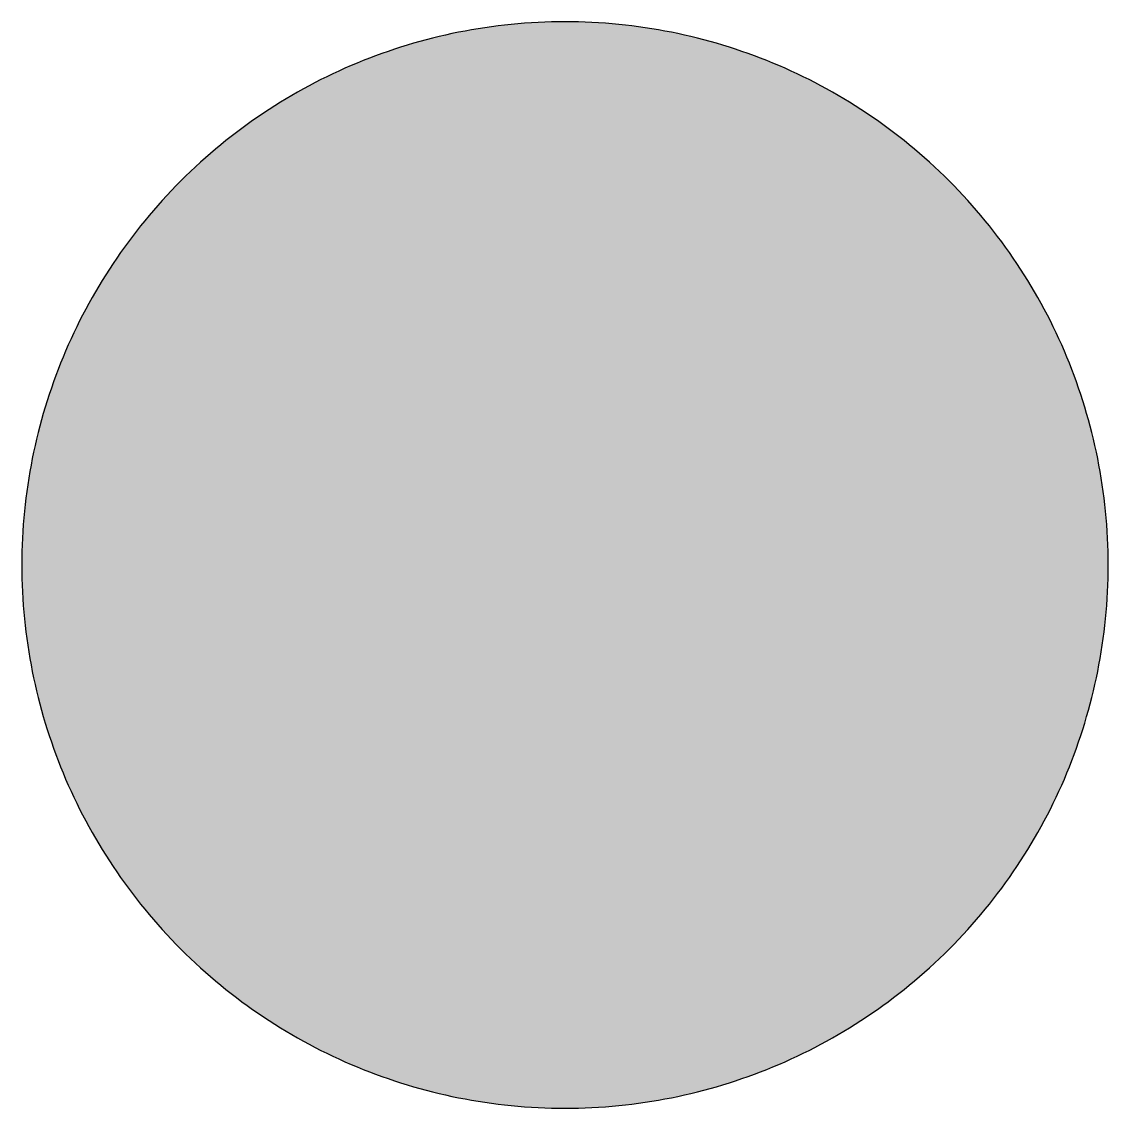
# Model space of a CAD drawing. Header units: millimetres. Extents: x 0 to 212, y 0 to 212.
import ezdxf

# ---------------------------------------------------------------- set-up
doc = ezdxf.new("R2010")
doc.units = ezdxf.units.MM

msp = doc.modelspace()

# ---------------------------------------------------------------- hatches: boundary and pattern name
msp.add_hatch(color=254).paths.add_polyline_path([(211.7189, 105.8869), (211.709, 107.2007), (211.6861, 108.5139), (211.6455, 109.8245), (211.5871, 111.1326), (211.5134, 112.4407), (211.4245, 113.7437), (211.3204, 115.0468), (211.201, 116.3447), (211.0638, 117.6426), (210.9114, 118.9355), (210.7413, 120.2258), (210.5584, 121.5136), (210.3577, 122.7988), (210.1418, 124.079), (209.9107, 125.3566), (209.6643, 126.6292), (209.4027, 127.8992), (209.1258, 129.1641), (208.8337, 130.4239), (208.5264, 131.6812), (208.2038, 132.936), (207.866, 134.1831), (207.5104, 135.4277), (207.1421, 136.6647), (206.7611, 137.8991), (206.3623, 139.1285), (205.9483, 140.3502), (205.5216, 141.5694), (205.0771, 142.781), (204.6199, 143.9901), (204.1474, 145.1915), (203.6623, 146.3853), (203.1619, 147.574), (202.6463, 148.7576), (202.1154, 149.9362), (201.5693, 151.1046), (201.0105, 152.2705), (200.439, 153.4262), (199.8523, 154.5768), (199.2503, 155.7198), (198.6356, 156.8577), (198.0057, 157.9855), (197.3605, 159.1081), (196.7052, 160.2232), (196.0321, 161.3281), (195.3489, 162.4279), (194.6504, 163.5176), (193.9366, 164.6022), (193.2102, 165.6766), (192.471, 166.7434), (191.7167, 167.8), (190.9521, 168.849), (190.1698, 169.8904), (189.3773, 170.9217), (188.5696, 171.9428), (187.7517, 172.9562), (186.9161, 173.9621), (186.0702, 174.9552), (185.2117, 175.9407), (184.338, 176.9161), (183.454, 177.8838), (182.5549, 178.8389), (181.643, 179.7837), (180.721, 180.7185), (179.7837, 181.643), (178.8389, 182.5549), (177.8838, 183.454), (176.9161, 184.338), (175.9407, 185.2117), (174.9552, 186.0702), (173.9621, 186.9161), (172.9562, 187.7492), (171.9428, 188.5696), (170.9217, 189.3773), (169.8904, 190.1698), (168.849, 190.9496), (167.8, 191.7167), (166.7408, 192.471), (165.6766, 193.2102), (164.6022, 193.9366), (163.5176, 194.6504), (162.4279, 195.3489), (161.3281, 196.0321), (160.2232, 196.7052), (159.1081, 197.3631), (157.9855, 198.0057), (156.8577, 198.6356), (155.7198, 199.2503), (154.5768, 199.8523), (153.4262, 200.439), (152.2705, 201.0131), (151.1046, 201.5719), (149.9362, 202.1154), (148.7576, 202.6463), (147.574, 203.1619), (146.3853, 203.6623), (145.1889, 204.15), (143.9875, 204.6199), (142.781, 205.0796), (141.5694, 205.5216), (140.3502, 205.9483), (139.1285, 206.3623), (137.8991, 206.7611), (136.6647, 207.1446), (135.4252, 207.5129), (134.1831, 207.866), (132.9334, 208.2038), (131.6812, 208.5264), (130.4239, 208.8337), (129.1641, 209.1284), (127.8966, 209.4052), (126.6292, 209.6668), (125.3541, 209.9132), (124.0765, 210.1444), (122.7963, 210.3603), (121.5136, 210.5584), (120.2258, 210.7438), (118.9355, 210.9114), (117.6401, 211.0638), (116.3447, 211.201), (115.0468, 211.3229), (113.7437, 211.4271), (112.4382, 211.516), (111.1326, 211.5896), (109.8245, 211.6455), (108.5113, 211.6861), (107.1982, 211.7115), (105.885, 211.7192), (104.5693, 211.7115), (103.2561, 211.6861), (101.9454, 211.6455), (100.6373, 211.5896), (99.3292, 211.516), (98.0262, 211.4271), (96.7232, 211.3229), (95.4253, 211.201), (94.1273, 211.0638), (92.8345, 210.9114), (91.5441, 210.7438), (90.2564, 210.5584), (88.9711, 210.3603), (87.691, 210.1444), (86.4133, 209.9132), (85.1408, 209.6668), (83.8708, 209.4052), (82.6059, 209.1284), (81.346, 208.8337), (80.0887, 208.5264), (78.834, 208.2038), (77.5868, 207.866), (76.3422, 207.5129), (75.1053, 207.1446), (73.8708, 206.7611), (72.6415, 206.3623), (71.4197, 205.9483), (70.2005, 205.5216), (68.9889, 205.0796), (67.7799, 204.6199), (66.5785, 204.15), (65.3847, 203.6623), (64.196, 203.1619), (63.0123, 202.6463), (61.8338, 202.1154), (60.6628, 201.5719), (59.4995, 201.0131), (58.3438, 200.439), (57.1932, 199.8523), (56.0502, 199.2503), (54.9123, 198.6356), (53.7845, 198.0057), (52.6618, 197.3631), (51.5468, 196.7052), (50.4419, 196.0321), (49.342, 195.3489), (48.2524, 194.6504), (47.1678, 193.9366), (46.0934, 193.2102), (45.0266, 192.471), (43.9699, 191.7167), (42.9209, 190.9496), (41.8795, 190.1698), (40.8483, 189.3773), (39.8272, 188.5696), (38.8137, 187.7492), (37.8079, 186.9161), (36.8148, 186.0702), (35.8292, 185.2117), (34.8539, 184.338), (33.8861, 183.454), (32.9311, 182.5549), (31.9862, 181.643), (31.049, 180.7185), (30.1269, 179.7837), (29.2151, 178.8389), (28.3159, 177.8838), (27.432, 176.9161), (26.5582, 175.9407), (25.6997, 174.9552), (24.8539, 173.9621), (24.0208, 172.9562), (23.2004, 171.9428), (22.3926, 170.9217), (21.6002, 169.8904), (20.8204, 168.849), (20.0533, 167.8), (19.2989, 166.7434), (18.5598, 165.6766), (17.8333, 164.6022), (17.1196, 163.5176), (16.4211, 162.4279), (15.7378, 161.3281), (15.0647, 160.2232), (14.4069, 159.1081), (13.7643, 157.9855), (13.1343, 156.8577), (12.5197, 155.7198), (11.9177, 154.5768), (11.3309, 153.4262), (10.7569, 152.2705), (10.1981, 151.1046), (9.6545, 149.9362), (9.1237, 148.7576), (8.6081, 147.574), (8.1077, 146.3853), (7.62, 145.1915), (7.1501, 143.9901), (6.6904, 142.781), (6.2484, 141.5694), (5.8217, 140.3502), (5.4077, 139.1285), (5.0089, 137.8991), (4.6253, 136.6647), (4.257, 135.4277), (3.904, 134.1831), (3.5662, 132.936), (3.2436, 131.6812), (2.9362, 130.4239), (2.6416, 129.1641), (2.3647, 127.8992), (2.1031, 126.6292), (1.8567, 125.3566), (1.6256, 124.079), (1.4097, 122.7988), (1.2116, 121.5136), (1.0262, 120.2258), (0.8585, 118.9355), (0.7061, 117.6426), (0.569, 116.3447), (0.447, 115.0468), (0.3429, 113.7437), (0.254, 112.4407), (0.1803, 111.1326), (0.1245, 109.8245), (0.0838, 108.5139), (0.0584, 107.2007), (0.0508, 105.885), (0.0584, 104.5718), (0.0838, 103.2586), (0.1245, 101.9454), (0.1803, 100.6373), (0.254, 99.3318), (0.3429, 98.0262), (0.447, 96.7232), (0.569, 95.4253), (0.7061, 94.1299), (0.8585, 92.8345), (1.0262, 91.5441), (1.2116, 90.2564), (1.4097, 88.9737), (1.6256, 87.6935), (1.8567, 86.4159), (2.1031, 85.1408), (2.3647, 83.8733), (2.6416, 82.6059), (2.9362, 81.346), (3.2436, 80.0887), (3.5662, 78.8365), (3.904, 77.5868), (4.257, 76.3448), (4.6253, 75.1053), (5.0089, 73.8708), (5.4077, 72.6415), (5.8217, 71.4197), (6.2484, 70.2005), (6.6904, 68.9889), (7.1501, 67.7824), (7.62, 66.581), (8.1077, 65.3847), (8.6081, 64.196), (9.1237, 63.0123), (9.6545, 61.8338), (10.1981, 60.6654), (10.7569, 59.4995), (11.3309, 58.3438), (11.9177, 57.1932), (12.5197, 56.0502), (13.1343, 54.9123), (13.7643, 53.7845), (14.4069, 52.6618), (15.0647, 51.5468), (15.7378, 50.4419), (16.4211, 49.342), (17.1196, 48.2524), (17.8333, 47.1678), (18.5598, 46.0934), (19.2989, 45.0291), (20.0533, 43.9699), (20.8204, 42.9209), (21.6002, 41.8795), (22.3926, 40.8483), (23.2004, 39.8272), (24.0208, 38.8137), (24.8539, 37.8079), (25.6997, 36.8148), (26.5582, 35.8292), (27.432, 34.8539), (28.3159, 33.8861), (29.2151, 32.9311), (30.1269, 31.9862), (31.049, 31.049), (31.9862, 30.1269), (32.9311, 29.2151), (33.8861, 28.3159), (34.8539, 27.432), (35.8292, 26.5582), (36.8148, 25.6997), (37.8079, 24.8539), (38.8137, 24.0182), (39.8272, 23.2004), (40.8483, 22.3926), (41.8795, 21.6002), (42.9209, 20.8178), (43.9699, 20.0533), (45.0266, 19.2989), (46.0934, 18.5598), (47.1678, 17.8333), (48.2524, 17.1196), (49.342, 16.4211), (50.4419, 15.7378), (51.5468, 15.0647), (52.6618, 14.4094), (53.7845, 13.7643), (54.9123, 13.1343), (56.0502, 12.5197), (57.1932, 11.9177), (58.3438, 11.3309), (59.4995, 10.7594), (60.6628, 10.2006), (61.8338, 9.6545), (63.0123, 9.1237), (64.196, 8.6081), (65.3847, 8.1077), (66.5785, 7.6225), (67.7799, 7.1501), (68.9889, 6.6929), (70.2005, 6.2484), (71.4197, 5.8217), (72.6415, 5.4077), (73.8708, 5.0089), (75.1053, 4.6279), (76.3422, 4.2596), (77.5868, 3.904), (78.834, 3.5662), (80.0887, 3.2436), (81.346, 2.9362), (82.6059, 2.6441), (83.8708, 2.3673), (85.1408, 2.1057), (86.4133, 1.8593), (87.691, 1.6281), (88.9711, 1.4122), (90.2564, 1.2116), (91.5441, 1.0287), (92.8345, 0.8585), (94.1273, 0.7061), (95.4253, 0.569), (96.7232, 0.4496), (98.0262, 0.3454), (99.3292, 0.2565), (100.6373, 0.1829), (101.9454, 0.1245), (103.2561, 0.0838), (104.5693, 0.061), (105.885, 0.0533), (107.1982, 0.061), (108.5113, 0.0838), (109.8245, 0.1245), (111.1326, 0.1829), (112.4382, 0.2565), (113.7437, 0.3454), (115.0468, 0.4496), (116.3447, 0.569), (117.6401, 0.7061), (118.9355, 0.8585), (120.2258, 1.0287), (121.5136, 1.2116), (122.7963, 1.4122), (124.0765, 1.6281), (125.3541, 1.8593), (126.6292, 2.1057), (127.8966, 2.3673), (129.1641, 2.6441), (130.4239, 2.9362), (131.6812, 3.2436), (132.9334, 3.5662), (134.1831, 3.904), (135.4252, 4.2596), (136.6647, 4.6279), (137.8991, 5.0089), (139.1285, 5.4077), (140.3502, 5.8217), (141.5694, 6.2484), (142.781, 6.6929), (143.9875, 7.1501), (145.1889, 7.6225), (146.3853, 8.1077), (147.574, 8.6081), (148.7576, 9.1237), (149.9362, 9.6545), (151.1046, 10.2006), (152.2705, 10.7594), (153.4262, 11.3309), (154.5768, 11.9177), (155.7198, 12.5197), (156.8577, 13.1343), (157.9855, 13.7643), (159.1081, 14.4094), (160.2232, 15.0647), (161.3281, 15.7378), (162.4279, 16.4211), (163.5176, 17.1196), (164.6022, 17.8333), (165.6766, 18.5598), (166.7408, 19.2989), (167.8, 20.0533), (168.849, 20.8178), (169.8904, 21.6002), (170.9217, 22.3926), (171.9428, 23.2004), (172.9562, 24.0182), (173.9621, 24.8539), (174.9552, 25.6997), (175.9407, 26.5582), (176.9161, 27.432), (177.8838, 28.3159), (178.8389, 29.2151), (179.7837, 30.1269), (180.721, 31.049), (181.643, 31.9862), (182.5549, 32.9311), (183.454, 33.8861), (184.338, 34.8539), (185.2117, 35.8292), (186.0702, 36.8148), (186.9161, 37.8079), (187.7517, 38.8137), (188.5696, 39.8272), (189.3773, 40.8483), (190.1698, 41.8795), (190.9521, 42.9209), (191.7167, 43.9699), (192.471, 45.0291), (193.2102, 46.0934), (193.9366, 47.1678), (194.6504, 48.2524), (195.3489, 49.342), (196.0321, 50.4419), (196.7052, 51.5468), (197.3605, 52.6618), (198.0057, 53.7845), (198.6356, 54.9123), (199.2503, 56.0502), (199.8523, 57.1932), (200.439, 58.3438), (201.0105, 59.4995), (201.5693, 60.6654), (202.1154, 61.8338), (202.6463, 63.0123), (203.1619, 64.196), (203.6623, 65.3847), (204.1474, 66.581), (204.6199, 67.7824), (205.0771, 68.9889), (205.5216, 70.2005), (205.9483, 71.4197), (206.3623, 72.6415), (206.7611, 73.8708), (207.1421, 75.1053), (207.5104, 76.3448), (207.866, 77.5868), (208.2038, 78.8365), (208.5264, 80.0887), (208.8337, 81.346), (209.1258, 82.6059), (209.4027, 83.8733), (209.6643, 85.1408), (209.9107, 86.4159), (210.1418, 87.6935), (210.3577, 88.9737), (210.5584, 90.2564), (210.7413, 91.5441), (210.9114, 92.8345), (211.0638, 94.1299), (211.201, 95.4253), (211.3204, 96.7232), (211.4245, 98.0262), (211.5134, 99.3318), (211.5871, 100.6373), (211.6455, 101.9454), (211.6861, 103.2586), (211.709, 104.5718), (211.7166, 105.885)])
h = msp.add_hatch(color=59)
h.paths.add_polyline_path([(108.3208, 95.105), (85.3338, 52.7689), (85.2526, 52.6212), (85.1687, 52.4764), (85.0824, 52.3342), (84.9935, 52.1945), (84.9046, 52.0548), (84.8131, 51.9176), (84.7192, 51.7804), (84.6226, 51.6484), (84.5236, 51.5163), (84.422, 51.3867), (84.3204, 51.2597), (84.2162, 51.1327), (84.1096, 51.0083), (84.0003, 50.8864), (83.8911, 50.767), (83.7794, 50.6476), (83.6651, 50.5333), (83.5482, 50.419), (83.4314, 50.3072), (83.312, 50.1955), (83.1901, 50.0888), (83.0682, 49.9821), (82.9437, 49.8805), (82.8167, 49.7789), (82.6897, 49.6799), (82.5602, 49.5808), (82.4306, 49.4868), (82.296, 49.3954), (82.1639, 49.3039), (82.0293, 49.215), (81.8921, 49.1287), (81.7524, 49.0449), (81.6127, 48.9636), (81.473, 48.8848), (81.3308, 48.8086), (81.1886, 48.735), (81.0438, 48.6613), (80.8965, 48.5927), (80.7491, 48.5267), (80.6018, 48.4607), (80.452, 48.3972), (80.3021, 48.3387), (80.1497, 48.2803), (79.9973, 48.227), (79.8449, 48.1736), (79.69, 48.1228), (79.535, 48.0771), (79.3775, 48.0314), (79.2201, 47.9882), (79.0626, 47.9501), (78.9051, 47.912), (78.7451, 47.879), (78.5825, 47.846), (78.4225, 47.818), (78.2599, 47.7901), (78.0974, 47.7672), (77.9348, 47.7469), (77.7697, 47.7291), (77.6046, 47.7139), (77.4395, 47.7012), (77.2744, 47.691), (77.1093, 47.6834), (76.9417, 47.6783), (76.774, 47.6783), (76.6978, 47.6783), (76.6216, 47.6783), (76.548, 47.6809), (76.4718, 47.6809), (76.3956, 47.686), (76.3194, 47.6885), (76.2432, 47.691), (76.167, 47.6961), (76.0908, 47.7012), (76.0171, 47.7063), (75.9409, 47.7139), (75.8647, 47.719), (75.7911, 47.7266), (75.7149, 47.7342), (75.6387, 47.7444), (75.565, 47.752), (75.4888, 47.7622), (75.4151, 47.7723), (75.3389, 47.7825), (75.2653, 47.7952), (75.1916, 47.8079), (75.1154, 47.8206), (75.0418, 47.8333), (74.9681, 47.846), (74.8944, 47.8612), (74.8182, 47.8765), (74.7446, 47.8917), (74.6709, 47.9069), (74.5973, 47.9247), (74.5236, 47.94), (74.4525, 47.9577), (74.3788, 47.9755), (74.3052, 47.9958), (74.2315, 48.0162), (74.1604, 48.0339), (74.0867, 48.0543), (74.0156, 48.0771), (73.9419, 48.0974), (73.8708, 48.1203), (73.7972, 48.1432), (73.726, 48.166), (73.6549, 48.1914), (73.5838, 48.2143), (73.5127, 48.2397), (73.4416, 48.2651), (73.3704, 48.293), (73.2993, 48.3184), (73.2282, 48.3464), (73.1596, 48.3743), (73.0885, 48.4022), (73.0174, 48.4302), (72.9488, 48.4607), (72.8802, 48.4911), (72.8091, 48.5216), (72.7405, 48.5521), (72.6719, 48.5826), (72.6034, 48.6156), (72.5348, 48.6486), (72.4662, 48.6816), (72.3976, 48.7147), (72.3316, 48.7502), (72.263, 48.7858), (72.197, 48.8213), (72.1284, 48.8569), (97.9936, 96.4914), (98.011, 96.5225), (98.0288, 96.5581), (98.0465, 96.5911), (98.0618, 96.6241), (98.0796, 96.6597), (98.0973, 96.6927), (98.1126, 96.7283), (98.1278, 96.7613), (98.1456, 96.7969), (98.1608, 96.8299), (98.1761, 96.8654), (98.1913, 96.901), (98.2066, 96.934), (98.2193, 96.9696), (98.2345, 97.0051), (98.2472, 97.0407), (98.2624, 97.0763), (98.2751, 97.1118), (98.2878, 97.1474), (98.3005, 97.1829), (98.3132, 97.2185), (98.3259, 97.2541), (98.3386, 97.2896), (98.3488, 97.3252), (98.3615, 97.3607), (98.3717, 97.3963), (98.3818, 97.4319), (98.392, 97.47), (98.4021, 97.5055), (98.4123, 97.5411), (98.4225, 97.5792), (98.4326, 97.6147), (98.4428, 97.6528), (98.4504, 97.6884), (98.458, 97.724), (98.4682, 97.7621), (98.4758, 97.7976), (98.4834, 97.8357), (98.491, 97.8738), (98.4987, 97.9094), (98.5037, 97.9475), (98.5114, 97.983), (98.5164, 98.0211), (98.5241, 98.0592), (98.5291, 98.0973), (98.5342, 98.1329), (98.5393, 98.171), (98.5444, 98.2091), (98.5495, 98.2472), (98.552, 98.2828), (98.5571, 98.3209), (98.5596, 98.359), (98.5647, 98.3971), (98.5672, 98.4352), (98.5698, 98.4733), (98.5723, 98.5088), (98.5749, 98.5469), (98.5774, 98.585), (98.5774, 98.6231), (98.5799, 98.6612), (98.5799, 98.6993), (98.5825, 98.7374), (98.5825, 98.7755), (98.5825, 98.8136), (98.5834, 100.0121), (118.0564, 100.0121), (118.0564, 98.8148), (118.0541, 98.7755), (118.0567, 98.7374), (118.0567, 98.6993), (118.0567, 98.6612), (118.0592, 98.6231), (118.0617, 98.585), (118.0617, 98.5469), (118.0643, 98.5088), (118.0668, 98.4733), (118.0694, 98.4352), (118.0719, 98.3971), (118.077, 98.359), (118.0795, 98.3209), (118.0846, 98.2828), (118.0897, 98.2472), (118.0922, 98.2091), (118.0973, 98.171), (118.1024, 98.1329), (118.1075, 98.0973), (118.1151, 98.0592), (118.1202, 98.0211), (118.1278, 97.983), (118.1329, 97.9475), (118.1405, 97.9094), (118.1481, 97.8738), (118.1557, 97.8357), (118.1633, 97.7976), (118.171, 97.7621), (118.1786, 97.724), (118.1862, 97.6884), (118.1964, 97.6528), (118.2065, 97.6147), (118.2141, 97.5792), (118.2243, 97.5411), (118.2345, 97.5055), (118.2446, 97.47), (118.2548, 97.4319), (118.2675, 97.3963), (118.2776, 97.3607), (118.2878, 97.3252), (118.3005, 97.2896), (118.3132, 97.2541), (118.3259, 97.2185), (118.3361, 97.1829), (118.3513, 97.1474), (118.364, 97.1118), (118.3767, 97.0763), (118.3894, 97.0407), (118.4046, 97.0051), (118.4173, 96.9696), (118.4326, 96.934), (118.4478, 96.901), (118.4631, 96.8654), (118.4783, 96.8299), (118.4935, 96.7969), (118.5088, 96.7613), (118.524, 96.7283), (118.5418, 96.6927), (118.557, 96.6597), (118.5748, 96.6241), (118.5926, 96.5911), (118.6104, 96.5581), (118.6282, 96.5225), (118.6459, 96.4895), (137.983, 60.8799), (138.0185, 60.8127), (138.0541, 60.7441), (138.0871, 60.6781), (138.1227, 60.6095), (138.1557, 60.5409), (138.1887, 60.4723), (138.2217, 60.4063), (138.2547, 60.3377), (138.2852, 60.2666), (138.3182, 60.198), (138.3487, 60.1294), (138.3792, 60.0608), (138.4071, 59.9897), (138.4376, 59.9211), (138.4656, 59.85), (138.4935, 59.7789), (138.5189, 59.7103), (138.5468, 59.6392), (138.5722, 59.5681), (138.5976, 59.497), (138.623, 59.4258), (138.6484, 59.3547), (138.6713, 59.2836), (138.6942, 59.2099), (138.717, 59.1388), (138.7399, 59.0677), (138.7627, 58.994), (138.7831, 58.9229), (138.8034, 58.8493), (138.8237, 58.7756), (138.844, 58.7045), (138.8618, 58.6308), (138.8796, 58.5572), (138.8974, 58.4835), (138.9151, 58.4098), (138.9329, 58.3362), (138.9482, 58.2625), (138.9634, 58.1889), (138.9786, 58.1152), (138.9913, 58.0415), (139.0066, 57.9653), (139.0193, 57.8917), (139.032, 57.818), (139.0447, 57.7418), (139.0548, 57.6682), (139.065, 57.5945), (139.0752, 57.5183), (139.0853, 57.4446), (139.0955, 57.3684), (139.1031, 57.2922), (139.1107, 57.2186), (139.1183, 57.1424), (139.126, 57.0662), (139.131, 56.9925), (139.1387, 56.9163), (139.1437, 56.8401), (139.1463, 56.7639), (139.1514, 56.6903), (139.1539, 56.6141), (139.1564, 56.5379), (139.159, 56.4617), (139.1615, 56.3855), (139.1615, 56.3093), (139.1615, 56.2331), (139.159, 56.0654), (139.1564, 55.9003), (139.1488, 55.7327), (139.1387, 55.5676), (139.126, 55.4025), (139.1107, 55.2374), (139.0929, 55.0748), (139.0726, 54.9097), (139.0472, 54.7472), (139.0218, 54.5846), (138.9913, 54.4246), (138.9609, 54.2646), (138.9253, 54.1045), (138.8897, 53.9445), (138.8491, 53.787), (138.8059, 53.6296), (138.7627, 53.4721), (138.7145, 53.3171), (138.6662, 53.1622), (138.6129, 53.0098), (138.557, 52.8574), (138.5011, 52.705), (138.4402, 52.5551), (138.3767, 52.4053), (138.3132, 52.258), (138.2446, 52.1106), (138.176, 51.9659), (138.1049, 51.8211), (138.0287, 51.6763), (137.9525, 51.5341), (137.8737, 51.3944), (137.7925, 51.2547), (137.7086, 51.1175), (137.6223, 50.9803), (137.5334, 50.8457), (137.4445, 50.7111), (137.3505, 50.579), (137.2565, 50.4495), (137.16, 50.3199), (137.0609, 50.1904), (136.9593, 50.0659), (136.8552, 49.9415), (136.7485, 49.8196), (136.6418, 49.6976), (136.5326, 49.5783), (136.4183, 49.4614), (136.3066, 49.3446), (136.1897, 49.2303), (136.0703, 49.1185), (135.951, 49.0093), (135.829, 48.9001), (135.7046, 48.7934), (135.5801, 48.6893), (135.4506, 48.5877), (135.321, 48.4861), (135.189, 48.387), (135.0569, 48.2905), (134.9223, 48.1965), (134.7851, 48.1051), (134.6454, 48.0136), (134.5032, 47.9273), (134.3609, 47.8409), (134.2161, 47.7571), (134.0714, 47.6783)])
h.paths.add_polyline_path([(118.0564, 130.6872), (118.0564, 102.4474), (98.5834, 102.4474), (98.5834, 125.8023), (85.936, 106.3265), (85.8596, 106.2126), (85.7834, 106.1009), (85.7072, 105.9917), (85.6285, 105.8824), (85.5472, 105.7758), (85.4634, 105.6691), (85.3796, 105.5675), (85.2957, 105.4633), (85.2094, 105.3617), (85.1205, 105.2627), (85.029, 105.1662), (84.9401, 105.0696), (84.8462, 104.9731), (84.7522, 104.8791), (84.6582, 104.7877), (84.5617, 104.6988), (84.4626, 104.6099), (84.3636, 104.5235), (84.2645, 104.4372), (84.1629, 104.3534), (84.0588, 104.2721), (83.9546, 104.1908), (83.8505, 104.1121), (83.7438, 104.0333), (83.6371, 103.9597), (83.5279, 103.886), (83.4187, 103.8123), (83.3069, 103.7412), (83.1952, 103.6726), (83.0834, 103.6066), (82.9691, 103.5406), (82.8548, 103.4771), (82.7405, 103.4161), (82.6237, 103.3577), (82.5043, 103.2993), (82.3874, 103.2434), (82.2681, 103.1875), (82.1461, 103.1342), (82.0268, 103.0834), (81.9048, 103.0351), (81.7804, 102.9894), (81.6585, 102.9437), (81.534, 102.9005), (81.4095, 102.8573), (81.2825, 102.8192), (81.1581, 102.7811), (81.0311, 102.7455), (80.9015, 102.7125), (80.7745, 102.6795), (80.645, 102.6516), (80.5155, 102.6236), (80.3859, 102.5957), (80.2564, 102.5728), (80.1243, 102.55), (79.9922, 102.5322), (79.8601, 102.5144), (79.7281, 102.4966), (79.596, 102.4839), (79.4614, 102.4738), (79.3267, 102.4636), (79.1947, 102.456), (79.06, 102.4509), (78.9254, 102.4484), (78.7883, 102.4458), (78.7121, 102.4458), (78.6359, 102.4484), (78.5571, 102.4484), (78.4809, 102.4509), (78.4047, 102.456), (78.3285, 102.4585), (78.2498, 102.4636), (78.1736, 102.4687), (78.0974, 102.4738), (78.0212, 102.4814), (77.945, 102.489), (77.8688, 102.4966), (77.7926, 102.5042), (77.7164, 102.5144), (77.6402, 102.5246), (77.564, 102.5347), (77.4878, 102.5449), (77.4116, 102.5576), (77.3379, 102.5703), (77.2617, 102.583), (77.1881, 102.5982), (77.1119, 102.6135), (77.0357, 102.6287), (76.962, 102.6439), (76.8883, 102.6617), (76.8121, 102.6795), (76.7385, 102.6973), (76.6648, 102.7151), (76.5912, 102.7354), (76.5175, 102.7557), (76.4438, 102.776), (76.3702, 102.7963), (76.2965, 102.8192), (76.2254, 102.8421), (76.1517, 102.8649), (76.0781, 102.8878), (76.007, 102.9132), (75.9333, 102.9386), (75.8622, 102.964), (75.7911, 102.9919), (75.7199, 103.0173), (75.6488, 103.0453), (75.5777, 103.0757), (75.5066, 103.1037), (75.4355, 103.1342), (75.3669, 103.1646), (75.2958, 103.1951), (75.2272, 103.2256), (75.1561, 103.2586), (75.0875, 103.2916), (75.0189, 103.3247), (74.9503, 103.3602), (74.8817, 103.3958), (74.8132, 103.4313), (74.7446, 103.4669), (74.6785, 103.5025), (74.61, 103.5406), (74.5439, 103.5787), (74.4779, 103.6168), (74.4118, 103.6574), (74.3458, 103.6955), (74.2798, 103.7361), (74.2137, 103.7793), (74.1502, 103.82), (98.1135, 140.7195), (98.2193, 140.8786), (98.3285, 141.0386), (98.4377, 141.1961), (98.552, 141.351), (98.6663, 141.5034), (98.7831, 141.6533), (98.9051, 141.8031), (99.027, 141.9479), (99.1489, 142.0927), (99.2759, 142.2349), (99.4029, 142.3746), (99.535, 142.5143), (99.6671, 142.6489), (99.7991, 142.781), (99.9363, 142.9131), (100.0735, 143.0426), (100.2132, 143.1696), (100.3554, 143.2941), (100.4976, 143.416), (100.6424, 143.5354), (100.7897, 143.6522), (100.9396, 143.7665), (101.0895, 143.8808), (101.2419, 143.9901), (101.3943, 144.0993), (101.5492, 144.2034), (101.7067, 144.3076), (101.8642, 144.4066), (102.0242, 144.5057), (102.1842, 144.6022), (102.3468, 144.6936), (102.5119, 144.7851), (102.677, 144.874), (102.8446, 144.9603), (103.0122, 145.0416), (103.1799, 145.1229), (103.3501, 145.2016), (103.5228, 145.2753), (103.6955, 145.349), (103.8708, 145.4175), (104.046, 145.4861), (104.2213, 145.5496), (104.3991, 145.6131), (104.5769, 145.6715), (104.7572, 145.7274), (104.9376, 145.7808), (105.1179, 145.8316), (105.3008, 145.8798), (105.4837, 145.9255), (105.6691, 145.9687), (105.8545, 146.0094), (106.0399, 146.0449), (106.2253, 146.0805), (106.4133, 146.111), (106.6013, 146.1389), (106.7892, 146.1643), (106.9797, 146.1872), (107.1677, 146.2075), (107.3582, 146.2227), (107.5512, 146.2354), (107.7417, 146.2481), (107.9348, 146.2557), (108.1253, 146.2583), (108.3183, 146.2608), (108.4529, 146.2608), (108.5875, 146.2583), (108.7222, 146.2532), (108.8542, 146.2481), (108.9889, 146.243), (109.1209, 146.2354), (109.253, 146.2253), (109.3876, 146.2126), (109.5197, 146.2024), (109.6518, 146.1872), (109.7839, 146.1719), (109.916, 146.1567), (110.048, 146.1364), (110.1776, 146.1186), (110.3097, 146.0957), (110.4392, 146.0754), (110.5713, 146.05), (110.7008, 146.0246), (110.8304, 145.9992), (110.9599, 145.9713), (111.0894, 145.9408), (111.2164, 145.9103), (111.346, 145.8773), (111.473, 145.8443), (111.6025, 145.8087), (111.7295, 145.7731), (111.854, 145.735), (111.981, 145.6969), (112.108, 145.6563), (112.2324, 145.6131), (112.3569, 145.5699), (112.4814, 145.5268), (112.6058, 145.481), (112.7277, 145.4328), (112.8522, 145.3845), (112.9741, 145.3337), (113.096, 145.2829), (113.218, 145.2321), (113.3373, 145.1762), (113.4593, 145.1229), (113.5786, 145.0645), (113.6955, 145.0086), (113.8149, 144.9476), (113.9317, 144.8892), (114.0511, 144.8257), (114.1654, 144.7622), (114.2822, 144.6987), (114.3965, 144.6327), (114.5134, 144.5666), (114.6251, 144.4981), (114.7394, 144.4295), (114.8512, 144.3584), (114.9629, 144.2872), (115.0747, 144.2136), (115.1839, 144.1374), (115.2931, 144.0637), (115.4024, 143.985), (115.5116, 143.9088), (115.6183, 143.8275), (115.7249, 143.7488), (115.8316, 143.6649), (115.9358, 143.5837), (116.0399, 143.4973), (116.1415, 143.4135), (132.4875, 129.6995), (132.5626, 129.634), (132.6388, 129.5654), (132.715, 129.4994), (132.7887, 129.4308), (132.8598, 129.3622), (132.9334, 129.2911), (133.0046, 129.22), (133.0731, 129.1488), (133.1417, 129.0752), (133.2103, 129.0015), (133.2763, 128.9279), (133.3398, 128.8517), (133.4059, 128.7755), (133.4694, 128.6993), (133.5303, 128.6205), (133.5913, 128.5418), (133.6523, 128.463), (133.7107, 128.3843), (133.7666, 128.303), (133.825, 128.2217), (133.8783, 128.1405), (133.9342, 128.0566), (133.9875, 127.9728), (134.0383, 127.889), (134.0891, 127.8026), (134.1374, 127.7188), (134.1857, 127.6325), (134.2339, 127.5436), (134.2796, 127.4572), (134.3254, 127.3683), (134.3685, 127.2794), (134.4117, 127.1905), (134.4524, 127.1016), (134.4905, 127.0102), (134.5311, 126.9213), (134.5667, 126.8298), (134.6048, 126.7358), (134.6378, 126.6444), (134.6733, 126.5504), (134.7064, 126.459), (134.7368, 126.365), (134.7673, 126.2685), (134.7953, 126.1745), (134.8232, 126.0805), (134.8486, 125.984), (134.874, 125.8875), (134.8969, 125.791), (134.9197, 125.6944), (134.94, 125.5979), (134.9604, 125.4989), (134.9781, 125.4023), (134.9959, 125.3033), (135.0112, 125.2042), (135.0264, 125.1077), (135.0391, 125.0086), (135.0493, 124.907), (135.062, 124.808), (135.0696, 124.7089), (135.0772, 124.6073), (135.0823, 124.5083), (135.0874, 124.4067), (135.0924, 124.3076), (135.095, 124.206), (135.095, 124.1044), (135.0959, 112.183), (135.0924, 111.9607), (135.0823, 111.7422), (135.0696, 111.5263), (135.0518, 111.3104), (135.0264, 111.0971), (134.9959, 110.8837), (134.9604, 110.6729), (134.9223, 110.4646), (134.8765, 110.2589), (134.8257, 110.0531), (134.7724, 109.8499), (134.7114, 109.6493), (134.6479, 109.4486), (134.5768, 109.253), (134.5032, 109.0574), (134.4244, 108.8669), (134.3431, 108.6764), (134.2542, 108.4885), (134.1628, 108.3031), (134.0663, 108.1202), (133.9647, 107.9424), (133.8605, 107.7646), (133.7513, 107.5893), (133.6396, 107.4191), (133.5227, 107.2515), (133.4033, 107.0839), (133.2763, 106.9213), (133.1493, 106.7638), (133.0173, 106.6063), (132.8826, 106.4539), (132.7429, 106.3041), (132.5982, 106.1568), (132.4534, 106.0145), (132.3035, 105.8748), (132.1511, 105.7402), (131.9936, 105.6081), (131.8362, 105.4786), (131.6736, 105.3541), (131.506, 105.2347), (131.3383, 105.1179), (131.1681, 105.0061), (130.9929, 104.8969), (130.8151, 104.7928), (130.6373, 104.6912), (130.4544, 104.5947), (130.269, 104.5032), (130.081, 104.4143), (129.8905, 104.333), (129.7, 104.2543), (129.5044, 104.1806), (129.3089, 104.1095), (129.1082, 104.046), (128.9075, 103.9851), (128.7043, 103.9317), (128.4986, 103.8809), (128.2929, 103.8352), (128.0846, 103.7971), (127.8738, 103.7615), (127.6604, 103.7311), (127.447, 103.7057), (127.2311, 103.6879), (127.0152, 103.6752), (126.7968, 103.665), (126.5758, 103.6625), (126.577, 123.5382)], flags=16)
edge = h.paths.add_edge_path(flags=16)
edge.add_line((113.1895, 159.6496), (113.1849, 159.9006))
edge.add_line((113.1849, 159.9006), (113.1748, 160.1495))
edge.add_line((113.1748, 160.1495), (113.1595, 160.3985))
edge.add_line((113.1595, 160.3985), (113.1367, 160.6448))
edge.add_line((113.1367, 160.6448), (113.1087, 160.8887))
edge.add_line((113.1087, 160.8887), (113.0757, 161.13))
edge.add_line((113.0757, 161.13), (113.0351, 161.3713))
edge.add_line((113.0351, 161.3713), (112.9894, 161.61))
edge.add_line((112.9894, 161.61), (112.9386, 161.8463))
edge.add_line((112.9386, 161.8463), (112.8827, 162.0825))
edge.add_line((112.8827, 162.0825), (112.8192, 162.3136))
edge.add_line((112.8192, 162.3136), (112.7506, 162.5448))
edge.add_line((112.7506, 162.5448), (112.6769, 162.7708))
edge.add_line((112.6769, 162.7708), (112.5982, 162.9969))
edge.add_line((112.5982, 162.9969), (112.5118, 163.2179))
edge.add_line((112.5118, 163.2179), (112.4229, 163.4388))
edge.add_line((112.4229, 163.4388), (112.329, 163.6547))
edge.add_line((112.329, 163.6547), (112.2274, 163.8706))
edge.add_line((112.2274, 163.8706), (112.1232, 164.0815))
edge.add_line((112.1232, 164.0815), (112.014, 164.2897))
edge.add_line((112.014, 164.2897), (111.8972, 164.4955))
edge.add_line((111.8972, 164.4955), (111.7778, 164.6961))
edge.add_line((111.7778, 164.6961), (111.6533, 164.8968))
edge.add_line((111.6533, 164.8968), (111.5238, 165.0924))
edge.add_line((111.5238, 165.0924), (111.3917, 165.2854))
edge.add_line((111.3917, 165.2854), (111.2545, 165.4734))
edge.add_line((111.2545, 165.4734), (111.1123, 165.6588))
edge.add_line((111.1123, 165.6588), (110.965, 165.8417))
edge.add_line((110.965, 165.8417), (110.8126, 166.0195))
edge.add_line((110.8126, 166.0195), (110.6576, 166.1947))
edge.add_line((110.6576, 166.1947), (110.5002, 166.3675))
edge.add_line((110.5002, 166.3675), (110.3351, 166.5326))
edge.add_line((110.3351, 166.5326), (110.17, 166.6977))
edge.add_line((110.17, 166.6977), (109.9972, 166.8551))
edge.add_line((109.9972, 166.8551), (109.822, 167.0101))
edge.add_line((109.822, 167.0101), (109.6442, 167.1625))
edge.add_line((109.6442, 167.1625), (109.4613, 167.3098))
edge.add_line((109.4613, 167.3098), (109.2759, 167.452))
edge.add_line((109.2759, 167.452), (109.0879, 167.5892))
edge.add_line((109.0879, 167.5892), (108.8949, 167.7213))
edge.add_line((108.8949, 167.7213), (108.6993, 167.8508))
edge.add_line((108.6993, 167.8508), (108.4986, 167.9753))
edge.add_line((108.4986, 167.9753), (108.298, 168.0947))
edge.add_line((108.298, 168.0947), (108.0922, 168.2115))
edge.add_line((108.0922, 168.2115), (107.884, 168.3207))
edge.add_line((107.884, 168.3207), (107.6731, 168.4249))
edge.add_line((107.6731, 168.4249), (107.4572, 168.5265))
edge.add_line((107.4572, 168.5265), (107.2413, 168.6204))
edge.add_line((107.2413, 168.6204), (107.0204, 168.7093))
edge.add_line((107.0204, 168.7093), (106.7994, 168.7957))
edge.add_line((106.7994, 168.7957), (106.5733, 168.8744))
edge.add_line((106.5733, 168.8744), (106.3473, 168.9481))
edge.add_line((106.3473, 168.9481), (106.1161, 169.0167))
edge.add_line((106.1161, 169.0167), (105.885, 169.0802))
edge.add_line((105.885, 169.0802), (105.6488, 169.1361))
edge.add_line((105.6488, 169.1361), (105.4125, 169.1869))
edge.add_line((105.4125, 169.1869), (105.1738, 169.2326))
edge.add_line((105.1738, 169.2326), (104.9325, 169.2732))
edge.add_line((104.9325, 169.2732), (104.6912, 169.3062))
edge.add_line((104.6912, 169.3062), (104.4473, 169.3342))
edge.add_line((104.4473, 169.3342), (104.201, 169.357))
edge.add_line((104.201, 169.357), (103.952, 169.3723))
edge.add_line((103.952, 169.3723), (103.7031, 169.3824))
edge.add_line((103.7031, 169.3824), (103.4517, 169.385))
edge.add_line((103.4517, 169.385), (103.2002, 169.3824))
edge.add_line((103.2002, 169.3824), (102.9487, 169.3723))
edge.add_line((102.9487, 169.3723), (102.7024, 169.357))
edge.add_line((102.7024, 169.357), (102.456, 169.3342))
edge.add_line((102.456, 169.3342), (102.2096, 169.3062))
edge.add_line((102.2096, 169.3062), (101.9683, 169.2732))
edge.add_line((101.9683, 169.2732), (101.727, 169.2326))
edge.add_line((101.727, 169.2326), (101.4882, 169.1869))
edge.add_line((101.4882, 169.1869), (101.252, 169.1361))
edge.add_line((101.252, 169.1361), (101.0183, 169.0802))
edge.add_line((101.0183, 169.0802), (100.7847, 169.0167))
edge.add_line((100.7847, 169.0167), (100.5561, 168.9481))
edge.add_line((100.5561, 168.9481), (100.3275, 168.8744))
edge.add_line((100.3275, 168.8744), (100.1039, 168.7957))
edge.add_line((100.1039, 168.7957), (99.8804, 168.7093))
edge.add_line((99.8804, 168.7093), (99.662, 168.6204))
edge.add_line((99.662, 168.6204), (99.4435, 168.5265))
edge.add_line((99.4435, 168.5265), (99.2302, 168.4249))
edge.add_line((99.2302, 168.4249), (99.0194, 168.3207))
edge.add_line((99.0194, 168.3207), (98.8085, 168.2115))
edge.add_line((98.8085, 168.2115), (98.6053, 168.0947))
edge.add_line((98.6053, 168.0947), (98.4021, 167.9753))
edge.add_line((98.4021, 167.9753), (98.204, 167.8508))
edge.add_line((98.204, 167.8508), (98.0059, 167.7213))
edge.add_line((98.0059, 167.7213), (97.8154, 167.5892))
edge.add_line((97.8154, 167.5892), (97.6249, 167.452))
edge.add_line((97.6249, 167.452), (97.4395, 167.3098))
edge.add_line((97.4395, 167.3098), (97.2566, 167.1625))
edge.add_line((97.2566, 167.1625), (97.0788, 167.0101))
edge.add_line((97.0788, 167.0101), (96.9035, 166.8551))
edge.add_line((96.9035, 166.8551), (96.7334, 166.6977))
edge.add_line((96.7334, 166.6977), (96.5657, 166.5326))
edge.add_line((96.5657, 166.5326), (96.4032, 166.3675))
edge.add_line((96.4032, 166.3675), (96.2431, 166.1947))
edge.add_line((96.2431, 166.1947), (96.0882, 166.0195))
edge.add_line((96.0882, 166.0195), (95.9383, 165.8417))
edge.add_line((95.9383, 165.8417), (95.791, 165.6588))
edge.add_line((95.791, 165.6588), (95.6488, 165.4734))
edge.add_line((95.6488, 165.4734), (95.5091, 165.2854))
edge.add_line((95.5091, 165.2854), (95.377, 165.0924))
edge.add_line((95.377, 165.0924), (95.2475, 164.8968))
edge.add_line((95.2475, 164.8968), (95.123, 164.6961))
edge.add_line((95.123, 164.6961), (95.0036, 164.4955))
edge.add_line((95.0036, 164.4955), (94.8893, 164.2897))
edge.add_line((94.8893, 164.2897), (94.7801, 164.0815))
edge.add_line((94.7801, 164.0815), (94.6734, 163.8706))
edge.add_line((94.6734, 163.8706), (94.5744, 163.6547))
edge.add_line((94.5744, 163.6547), (94.4778, 163.4388))
edge.add_line((94.4778, 163.4388), (94.3889, 163.2179))
edge.add_line((94.3889, 163.2179), (94.3051, 162.9969))
edge.add_line((94.3051, 162.9969), (94.2264, 162.7708))
edge.add_line((94.2264, 162.7708), (94.1502, 162.5448))
edge.add_line((94.1502, 162.5448), (94.0841, 162.3136))
edge.add_line((94.0841, 162.3136), (94.0206, 162.0825))
edge.add_line((94.0206, 162.0825), (93.9622, 161.8463))
edge.add_line((93.9622, 161.8463), (93.9114, 161.61))
edge.add_line((93.9114, 161.61), (93.8657, 161.3713))
edge.add_line((93.8657, 161.3713), (93.8251, 161.13))
edge.add_line((93.8251, 161.13), (93.792, 160.8887))
edge.add_line((93.792, 160.8887), (93.7641, 160.6448))
edge.add_line((93.7641, 160.6448), (93.7412, 160.3985))
edge.add_line((93.7412, 160.3985), (93.726, 160.1495))
edge.add_line((93.726, 160.1495), (93.7158, 159.9006))
edge.add_line((93.7158, 159.9006), (93.7133, 159.6492))
edge.add_line((93.7133, 159.6492), (93.7158, 159.3977))
edge.add_line((93.7158, 159.3977), (93.726, 159.1462))
edge.add_line((93.726, 159.1462), (93.7412, 158.8999))
edge.add_line((93.7412, 158.8999), (93.7641, 158.6535))
edge.add_line((93.7641, 158.6535), (93.792, 158.4071))
edge.add_line((93.792, 158.4071), (93.8251, 158.1658))
edge.add_line((93.8251, 158.1658), (93.8657, 157.9245))
edge.add_line((93.8657, 157.9245), (93.9114, 157.6857))
edge.add_line((93.9114, 157.6857), (93.9622, 157.4495))
edge.add_line((93.9622, 157.4495), (94.0206, 157.2158))
edge.add_line((94.0206, 157.2158), (94.0841, 156.9822))
edge.add_line((94.0841, 156.9822), (94.1502, 156.7536))
edge.add_line((94.1502, 156.7536), (94.2264, 156.525))
edge.add_line((94.2264, 156.525), (94.3051, 156.3014))
edge.add_line((94.3051, 156.3014), (94.3889, 156.0779))
edge.add_line((94.3889, 156.0779), (94.4778, 155.8595))
edge.add_line((94.4778, 155.8595), (94.5744, 155.641))
edge.add_line((94.5744, 155.641), (94.6734, 155.4277))
edge.add_line((94.6734, 155.4277), (94.7801, 155.2169))
edge.add_line((94.7801, 155.2169), (94.8893, 155.006))
edge.add_line((94.8893, 155.006), (95.0036, 154.8028))
edge.add_line((95.0036, 154.8028), (95.123, 154.5996))
edge.add_line((95.123, 154.5996), (95.2475, 154.4015))
edge.add_line((95.2475, 154.4015), (95.377, 154.2034))
edge.add_line((95.377, 154.2034), (95.5091, 154.0129))
edge.add_line((95.5091, 154.0129), (95.6488, 153.8224))
edge.add_line((95.6488, 153.8224), (95.791, 153.637))
edge.add_line((95.791, 153.637), (95.9383, 153.4541))
edge.add_line((95.9383, 153.4541), (96.0882, 153.2763))
edge.add_line((96.0882, 153.2763), (96.2431, 153.101))
edge.add_line((96.2431, 153.101), (96.4032, 152.9309))
edge.add_line((96.4032, 152.9309), (96.5657, 152.7632))
edge.add_line((96.5657, 152.7632), (96.7334, 152.6007))
edge.add_line((96.7334, 152.6007), (96.9035, 152.4406))
edge.add_line((96.9035, 152.4406), (97.0788, 152.2857))
edge.add_line((97.0788, 152.2857), (97.2566, 152.1358))
edge.add_line((97.2566, 152.1358), (97.4395, 151.9885))
edge.add_line((97.4395, 151.9885), (97.6249, 151.8463))
edge.add_line((97.6249, 151.8463), (97.8154, 151.7066))
edge.add_line((97.8154, 151.7066), (98.0059, 151.5745))
edge.add_line((98.0059, 151.5745), (98.204, 151.445))
edge.add_line((98.204, 151.445), (98.4021, 151.3205))
edge.add_line((98.4021, 151.3205), (98.6053, 151.2011))
edge.add_line((98.6053, 151.2011), (98.8085, 151.0868))
edge.add_line((98.8085, 151.0868), (99.0194, 150.9776))
edge.add_line((99.0194, 150.9776), (99.2302, 150.8709))
edge.add_line((99.2302, 150.8709), (99.4435, 150.7719))
edge.add_line((99.4435, 150.7719), (99.662, 150.6753))
edge.add_line((99.662, 150.6753), (99.8804, 150.5864))
edge.add_line((99.8804, 150.5864), (100.1039, 150.5026))
edge.add_line((100.1039, 150.5026), (100.3275, 150.4239))
edge.add_line((100.3275, 150.4239), (100.5561, 150.3477))
edge.add_line((100.5561, 150.3477), (100.7847, 150.2816))
edge.add_line((100.7847, 150.2816), (101.0183, 150.2181))
edge.add_line((101.0183, 150.2181), (101.252, 150.1597))
edge.add_line((101.252, 150.1597), (101.4882, 150.1089))
edge.add_line((101.4882, 150.1089), (101.727, 150.0632))
edge.add_line((101.727, 150.0632), (101.9683, 150.0226))
edge.add_line((101.9683, 150.0226), (102.2096, 149.9895))
edge.add_line((102.2096, 149.9895), (102.456, 149.9616))
edge.add_line((102.456, 149.9616), (102.7024, 149.9387))
edge.add_line((102.7024, 149.9387), (102.9487, 149.9235))
edge.add_line((102.9487, 149.9235), (103.2002, 149.9133))
edge.add_line((103.2002, 149.9133), (103.4517, 149.9108))
edge.add_line((103.4517, 149.9108), (103.7031, 149.9133))
edge.add_line((103.7031, 149.9133), (103.952, 149.9235))
edge.add_line((103.952, 149.9235), (104.201, 149.9387))
edge.add_line((104.201, 149.9387), (104.4473, 149.9616))
edge.add_line((104.4473, 149.9616), (104.6912, 149.9895))
edge.add_line((104.6912, 149.9895), (104.9325, 150.0226))
edge.add_line((104.9325, 150.0226), (105.1738, 150.0632))
edge.add_line((105.1738, 150.0632), (105.4125, 150.1089))
edge.add_line((105.4125, 150.1089), (105.6488, 150.1597))
edge.add_line((105.6488, 150.1597), (105.885, 150.2181))
edge.add_line((105.885, 150.2181), (106.1161, 150.2816))
edge.add_line((106.1161, 150.2816), (106.3473, 150.3477))
edge.add_line((106.3473, 150.3477), (106.5733, 150.4239))
edge.add_line((106.5733, 150.4239), (106.7994, 150.5026))
edge.add_line((106.7994, 150.5026), (107.0204, 150.5864))
edge.add_line((107.0204, 150.5864), (107.2413, 150.6753))
edge.add_line((107.2413, 150.6753), (107.4572, 150.7719))
edge.add_line((107.4572, 150.7719), (107.6731, 150.8709))
edge.add_line((107.6731, 150.8709), (107.884, 150.9776))
edge.add_line((107.884, 150.9776), (108.0922, 151.0868))
edge.add_line((108.0922, 151.0868), (108.298, 151.2011))
edge.add_line((108.298, 151.2011), (108.4986, 151.3205))
edge.add_line((108.4986, 151.3205), (108.6993, 151.445))
edge.add_line((108.6993, 151.445), (108.8949, 151.5745))
edge.add_line((108.8949, 151.5745), (109.0879, 151.7066))
edge.add_line((109.0879, 151.7066), (109.2759, 151.8463))
edge.add_line((109.2759, 151.8463), (109.4613, 151.9885))
edge.add_line((109.4613, 151.9885), (109.6442, 152.1358))
edge.add_line((109.6442, 152.1358), (109.822, 152.2857))
edge.add_line((109.822, 152.2857), (109.9972, 152.4406))
edge.add_line((109.9972, 152.4406), (110.17, 152.6007))
edge.add_line((110.17, 152.6007), (110.3351, 152.7632))
edge.add_line((110.3351, 152.7632), (110.5002, 152.9309))
edge.add_line((110.5002, 152.9309), (110.6576, 153.101))
edge.add_line((110.6576, 153.101), (110.8126, 153.2763))
edge.add_line((110.8126, 153.2763), (110.965, 153.4541))
edge.add_line((110.965, 153.4541), (111.1123, 153.637))
edge.add_line((111.1123, 153.637), (111.2545, 153.8224))
edge.add_line((111.2545, 153.8224), (111.3917, 154.0129))
edge.add_line((111.3917, 154.0129), (111.5238, 154.2034))
edge.add_line((111.5238, 154.2034), (111.6533, 154.4015))
edge.add_line((111.6533, 154.4015), (111.7778, 154.5996))
edge.add_line((111.7778, 154.5996), (111.8972, 154.8028))
edge.add_line((111.8972, 154.8028), (112.014, 155.006))
edge.add_line((112.014, 155.006), (112.1232, 155.2169))
edge.add_line((112.1232, 155.2169), (112.2274, 155.4277))
edge.add_line((112.2274, 155.4277), (112.329, 155.641))
edge.add_line((112.329, 155.641), (112.4229, 155.8595))
edge.add_line((112.4229, 155.8595), (112.5118, 156.0779))
edge.add_line((112.5118, 156.0779), (112.5982, 156.3014))
edge.add_line((112.5982, 156.3014), (112.6769, 156.525))
edge.add_line((112.6769, 156.525), (112.7506, 156.7536))
edge.add_line((112.7506, 156.7536), (112.8192, 156.9822))
edge.add_line((112.8192, 156.9822), (112.8827, 157.2158))
edge.add_line((112.8827, 157.2158), (112.9386, 157.4495))
edge.add_line((112.9386, 157.4495), (112.9894, 157.6857))
edge.add_line((112.9894, 157.6857), (113.0351, 157.9245))
edge.add_line((113.0351, 157.9245), (113.0757, 158.1658))
edge.add_line((113.0757, 158.1658), (113.1087, 158.4071))
edge.add_line((113.1087, 158.4071), (113.1367, 158.6535))
edge.add_line((113.1367, 158.6535), (113.1595, 158.8999))
edge.add_line((113.1595, 158.8999), (113.1748, 159.1462))
edge.add_line((113.1748, 159.1462), (113.1849, 159.3977))
edge.add_line((113.1849, 159.3977), (113.1875, 159.6492))

# ---------------------------------------------------------------- linework, layer by layer
at = {"color": 254}
msp.add_lwpolyline([(211.7189, 105.8869), (211.709, 107.2007), (211.6861, 108.5139), (211.6455, 109.8245), (211.5871, 111.1326), (211.5134, 112.4407), (211.4245, 113.7437), (211.3204, 115.0468), (211.201, 116.3447), (211.0638, 117.6426), (210.9114, 118.9355), (210.7413, 120.2258), (210.5584, 121.5136), (210.3577, 122.7988), (210.1418, 124.079), (209.9107, 125.3566), (209.6643, 126.6292), (209.4027, 127.8992), (209.1258, 129.1641), (208.8337, 130.4239), (208.5264, 131.6812), (208.2038, 132.936), (207.866, 134.1831), (207.5104, 135.4277), (207.1421, 136.6647), (206.7611, 137.8991), (206.3623, 139.1285), (205.9483, 140.3502), (205.5216, 141.5694), (205.0771, 142.781), (204.6199, 143.9901), (204.1474, 145.1915), (203.6623, 146.3853), (203.1619, 147.574), (202.6463, 148.7576), (202.1154, 149.9362), (201.5693, 151.1046), (201.0105, 152.2705), (200.439, 153.4262), (199.8523, 154.5768), (199.2503, 155.7198), (198.6356, 156.8577), (198.0057, 157.9855), (197.3605, 159.1081), (196.7052, 160.2232), (196.0321, 161.3281), (195.3489, 162.4279), (194.6504, 163.5176), (193.9366, 164.6022), (193.2102, 165.6766), (192.471, 166.7434), (191.7167, 167.8), (190.9521, 168.849), (190.1698, 169.8904), (189.3773, 170.9217), (188.5696, 171.9428), (187.7517, 172.9562), (186.9161, 173.9621), (186.0702, 174.9552), (185.2117, 175.9407), (184.338, 176.9161), (183.454, 177.8838), (182.5549, 178.8389), (181.643, 179.7837), (180.721, 180.7185), (179.7837, 181.643), (178.8389, 182.5549), (177.8838, 183.454), (176.9161, 184.338), (175.9407, 185.2117), (174.9552, 186.0702), (173.9621, 186.9161), (172.9562, 187.7492), (171.9428, 188.5696), (170.9217, 189.3773), (169.8904, 190.1698), (168.849, 190.9496), (167.8, 191.7167), (166.7408, 192.471), (165.6766, 193.2102), (164.6022, 193.9366), (163.5176, 194.6504), (162.4279, 195.3489), (161.3281, 196.0321), (160.2232, 196.7052), (159.1081, 197.3631), (157.9855, 198.0057), (156.8577, 198.6356), (155.7198, 199.2503), (154.5768, 199.8523), (153.4262, 200.439), (152.2705, 201.0131), (151.1046, 201.5719), (149.9362, 202.1154), (148.7576, 202.6463), (147.574, 203.1619), (146.3853, 203.6623), (145.1889, 204.15), (143.9875, 204.6199), (142.781, 205.0796), (141.5694, 205.5216), (140.3502, 205.9483), (139.1285, 206.3623), (137.8991, 206.7611), (136.6647, 207.1446), (135.4252, 207.5129), (134.1831, 207.866), (132.9334, 208.2038), (131.6812, 208.5264), (130.4239, 208.8337), (129.1641, 209.1284), (127.8966, 209.4052), (126.6292, 209.6668), (125.3541, 209.9132), (124.0765, 210.1444), (122.7963, 210.3603), (121.5136, 210.5584), (120.2258, 210.7438), (118.9355, 210.9114), (117.6401, 211.0638), (116.3447, 211.201), (115.0468, 211.3229), (113.7437, 211.4271), (112.4382, 211.516), (111.1326, 211.5896), (109.8245, 211.6455), (108.5113, 211.6861), (107.1982, 211.7115), (105.885, 211.7192), (104.5693, 211.7115), (103.2561, 211.6861), (101.9454, 211.6455), (100.6373, 211.5896), (99.3292, 211.516), (98.0262, 211.4271), (96.7232, 211.3229), (95.4253, 211.201), (94.1273, 211.0638), (92.8345, 210.9114), (91.5441, 210.7438), (90.2564, 210.5584), (88.9711, 210.3603), (87.691, 210.1444), (86.4133, 209.9132), (85.1408, 209.6668), (83.8708, 209.4052), (82.6059, 209.1284), (81.346, 208.8337), (80.0887, 208.5264), (78.834, 208.2038), (77.5868, 207.866), (76.3422, 207.5129), (75.1053, 207.1446), (73.8708, 206.7611), (72.6415, 206.3623), (71.4197, 205.9483), (70.2005, 205.5216), (68.9889, 205.0796), (67.7799, 204.6199), (66.5785, 204.15), (65.3847, 203.6623), (64.196, 203.1619), (63.0123, 202.6463), (61.8338, 202.1154), (60.6628, 201.5719), (59.4995, 201.0131), (58.3438, 200.439), (57.1932, 199.8523), (56.0502, 199.2503), (54.9123, 198.6356), (53.7845, 198.0057), (52.6618, 197.3631), (51.5468, 196.7052), (50.4419, 196.0321), (49.342, 195.3489), (48.2524, 194.6504), (47.1678, 193.9366), (46.0934, 193.2102), (45.0266, 192.471), (43.9699, 191.7167), (42.9209, 190.9496), (41.8795, 190.1698), (40.8483, 189.3773), (39.8272, 188.5696), (38.8137, 187.7492), (37.8079, 186.9161), (36.8148, 186.0702), (35.8292, 185.2117), (34.8539, 184.338), (33.8861, 183.454), (32.9311, 182.5549), (31.9862, 181.643), (31.049, 180.7185), (30.1269, 179.7837), (29.2151, 178.8389), (28.3159, 177.8838), (27.432, 176.9161), (26.5582, 175.9407), (25.6997, 174.9552), (24.8539, 173.9621), (24.0208, 172.9562), (23.2004, 171.9428), (22.3926, 170.9217), (21.6002, 169.8904), (20.8204, 168.849), (20.0533, 167.8), (19.2989, 166.7434), (18.5598, 165.6766), (17.8333, 164.6022), (17.1196, 163.5176), (16.4211, 162.4279), (15.7378, 161.3281), (15.0647, 160.2232), (14.4069, 159.1081), (13.7643, 157.9855), (13.1343, 156.8577), (12.5197, 155.7198), (11.9177, 154.5768), (11.3309, 153.4262), (10.7569, 152.2705), (10.1981, 151.1046), (9.6545, 149.9362), (9.1237, 148.7576), (8.6081, 147.574), (8.1077, 146.3853), (7.62, 145.1915), (7.1501, 143.9901), (6.6904, 142.781), (6.2484, 141.5694), (5.8217, 140.3502), (5.4077, 139.1285), (5.0089, 137.8991), (4.6253, 136.6647), (4.257, 135.4277), (3.904, 134.1831), (3.5662, 132.936), (3.2436, 131.6812), (2.9362, 130.4239), (2.6416, 129.1641), (2.3647, 127.8992), (2.1031, 126.6292), (1.8567, 125.3566), (1.6256, 124.079), (1.4097, 122.7988), (1.2116, 121.5136), (1.0262, 120.2258), (0.8585, 118.9355), (0.7061, 117.6426), (0.569, 116.3447), (0.447, 115.0468), (0.3429, 113.7437), (0.254, 112.4407), (0.1803, 111.1326), (0.1245, 109.8245), (0.0838, 108.5139), (0.0584, 107.2007), (0.0508, 105.885), (0.0584, 104.5718), (0.0838, 103.2586), (0.1245, 101.9454), (0.1803, 100.6373), (0.254, 99.3318), (0.3429, 98.0262), (0.447, 96.7232), (0.569, 95.4253), (0.7061, 94.1299), (0.8585, 92.8345), (1.0262, 91.5441), (1.2116, 90.2564), (1.4097, 88.9737), (1.6256, 87.6935), (1.8567, 86.4159), (2.1031, 85.1408), (2.3647, 83.8733), (2.6416, 82.6059), (2.9362, 81.346), (3.2436, 80.0887), (3.5662, 78.8365), (3.904, 77.5868), (4.257, 76.3448), (4.6253, 75.1053), (5.0089, 73.8708), (5.4077, 72.6415), (5.8217, 71.4197), (6.2484, 70.2005), (6.6904, 68.9889), (7.1501, 67.7824), (7.62, 66.581), (8.1077, 65.3847), (8.6081, 64.196), (9.1237, 63.0123), (9.6545, 61.8338), (10.1981, 60.6654), (10.7569, 59.4995), (11.3309, 58.3438), (11.9177, 57.1932), (12.5197, 56.0502), (13.1343, 54.9123), (13.7643, 53.7845), (14.4069, 52.6618), (15.0647, 51.5468), (15.7378, 50.4419), (16.4211, 49.342), (17.1196, 48.2524), (17.8333, 47.1678), (18.5598, 46.0934), (19.2989, 45.0291), (20.0533, 43.9699), (20.8204, 42.9209), (21.6002, 41.8795), (22.3926, 40.8483), (23.2004, 39.8272), (24.0208, 38.8137), (24.8539, 37.8079), (25.6997, 36.8148), (26.5582, 35.8292), (27.432, 34.8539), (28.3159, 33.8861), (29.2151, 32.9311), (30.1269, 31.9862), (31.049, 31.049), (31.9862, 30.1269), (32.9311, 29.2151), (33.8861, 28.3159), (34.8539, 27.432), (35.8292, 26.5582), (36.8148, 25.6997), (37.8079, 24.8539), (38.8137, 24.0182), (39.8272, 23.2004), (40.8483, 22.3926), (41.8795, 21.6002), (42.9209, 20.8178), (43.9699, 20.0533), (45.0266, 19.2989), (46.0934, 18.5598), (47.1678, 17.8333), (48.2524, 17.1196), (49.342, 16.4211), (50.4419, 15.7378), (51.5468, 15.0647), (52.6618, 14.4094), (53.7845, 13.7643), (54.9123, 13.1343), (56.0502, 12.5197), (57.1932, 11.9177), (58.3438, 11.3309), (59.4995, 10.7594), (60.6628, 10.2006), (61.8338, 9.6545), (63.0123, 9.1237), (64.196, 8.6081), (65.3847, 8.1077), (66.5785, 7.6225), (67.7799, 7.1501), (68.9889, 6.6929), (70.2005, 6.2484), (71.4197, 5.8217), (72.6415, 5.4077), (73.8708, 5.0089), (75.1053, 4.6279), (76.3422, 4.2596), (77.5868, 3.904), (78.834, 3.5662), (80.0887, 3.2436), (81.346, 2.9362), (82.6059, 2.6441), (83.8708, 2.3673), (85.1408, 2.1057), (86.4133, 1.8593), (87.691, 1.6281), (88.9711, 1.4122), (90.2564, 1.2116), (91.5441, 1.0287), (92.8345, 0.8585), (94.1273, 0.7061), (95.4253, 0.569), (96.7232, 0.4496), (98.0262, 0.3454), (99.3292, 0.2565), (100.6373, 0.1829), (101.9454, 0.1245), (103.2561, 0.0838), (104.5693, 0.061), (105.885, 0.0533), (107.1982, 0.061), (108.5113, 0.0838), (109.8245, 0.1245), (111.1326, 0.1829), (112.4382, 0.2565), (113.7437, 0.3454), (115.0468, 0.4496), (116.3447, 0.569), (117.6401, 0.7061), (118.9355, 0.8585), (120.2258, 1.0287), (121.5136, 1.2116), (122.7963, 1.4122), (124.0765, 1.6281), (125.3541, 1.8593), (126.6292, 2.1057), (127.8966, 2.3673), (129.1641, 2.6441), (130.4239, 2.9362), (131.6812, 3.2436), (132.9334, 3.5662), (134.1831, 3.904), (135.4252, 4.2596), (136.6647, 4.6279), (137.8991, 5.0089), (139.1285, 5.4077), (140.3502, 5.8217), (141.5694, 6.2484), (142.781, 6.6929), (143.9875, 7.1501), (145.1889, 7.6225), (146.3853, 8.1077), (147.574, 8.6081), (148.7576, 9.1237), (149.9362, 9.6545), (151.1046, 10.2006), (152.2705, 10.7594), (153.4262, 11.3309), (154.5768, 11.9177), (155.7198, 12.5197), (156.8577, 13.1343), (157.9855, 13.7643), (159.1081, 14.4094), (160.2232, 15.0647), (161.3281, 15.7378), (162.4279, 16.4211), (163.5176, 17.1196), (164.6022, 17.8333), (165.6766, 18.5598), (166.7408, 19.2989), (167.8, 20.0533), (168.849, 20.8178), (169.8904, 21.6002), (170.9217, 22.3926), (171.9428, 23.2004), (172.9562, 24.0182), (173.9621, 24.8539), (174.9552, 25.6997), (175.9407, 26.5582), (176.9161, 27.432), (177.8838, 28.3159), (178.8389, 29.2151), (179.7837, 30.1269), (180.721, 31.049), (181.643, 31.9862), (182.5549, 32.9311), (183.454, 33.8861), (184.338, 34.8539), (185.2117, 35.8292), (186.0702, 36.8148), (186.9161, 37.8079), (187.7517, 38.8137), (188.5696, 39.8272), (189.3773, 40.8483), (190.1698, 41.8795), (190.9521, 42.9209), (191.7167, 43.9699), (192.471, 45.0291), (193.2102, 46.0934), (193.9366, 47.1678), (194.6504, 48.2524), (195.3489, 49.342), (196.0321, 50.4419), (196.7052, 51.5468), (197.3605, 52.6618), (198.0057, 53.7845), (198.6356, 54.9123), (199.2503, 56.0502), (199.8523, 57.1932), (200.439, 58.3438), (201.0105, 59.4995), (201.5693, 60.6654), (202.1154, 61.8338), (202.6463, 63.0123), (203.1619, 64.196), (203.6623, 65.3847), (204.1474, 66.581), (204.6199, 67.7824), (205.0771, 68.9889), (205.5216, 70.2005), (205.9483, 71.4197), (206.3623, 72.6415), (206.7611, 73.8708), (207.1421, 75.1053), (207.5104, 76.3448), (207.866, 77.5868), (208.2038, 78.8365), (208.5264, 80.0887), (208.8337, 81.346), (209.1258, 82.6059), (209.4027, 83.8733), (209.6643, 85.1408), (209.9107, 86.4159), (210.1418, 87.6935), (210.3577, 88.9737), (210.5584, 90.2564), (210.7413, 91.5441), (210.9114, 92.8345), (211.0638, 94.1299), (211.201, 95.4253), (211.3204, 96.7232), (211.4245, 98.0262), (211.5134, 99.3318), (211.5871, 100.6373), (211.6455, 101.9454), (211.6861, 103.2586), (211.709, 104.5718), (211.7166, 105.885), (211.7189, 105.8869)], dxfattribs=at)

doc.saveas('drawing.dxf')
